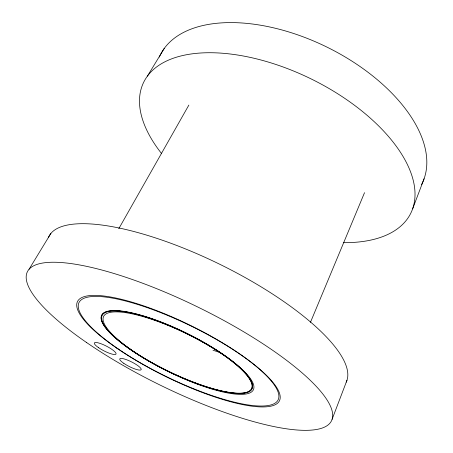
<?xml version="1.0" encoding="UTF-8"?>
<svg xmlns="http://www.w3.org/2000/svg" width="453" height="453" viewBox="0 0 453 453"><rect width="100%" height="100%" fill="white"/><g stroke="black" fill="none" stroke-linecap="round" stroke-linejoin="round"><path stroke-width="0.68" d="M332.089 419.331L346.953 380.333M412.615 208.884L424.099 178.742M310.452 322.343L364.529 192.672M118.805 228.674L188.861 105.09M29.049 269.28L50.883 233.431M147.395 76.138L164.235 48.471M161.602 153.59A148.743 76.67 26.1 0 1 205.232 52.791A148.743 76.67 26.1 0 1 396.443 146.478A148.743 76.67 26.1 0 1 343.402 242.666M159.314 57.072A145.826 80.589 26.1 0 1 325.917 46.597A145.826 80.589 26.1 0 1 421.556 184.552M48.358 237.683A165.549 50.311 26.1 0 1 217.712 263.267A165.549 50.311 26.1 0 1 346.205 382.173M219.682 352.372A81.602 24.451 26.1 0 1 213.006 350.22M130.113 349.093A83.386 21.019 26.1 0 0 252.859 390.645A83.386 21.019 26.1 0 0 152.542 319.591A83.386 21.019 26.1 0 0 130.113 349.093M118.086 348.906A111.608 28.239 26.1 0 0 279.45 400.775A111.608 28.239 26.1 0 0 140.175 305.265A111.608 28.239 26.1 0 0 118.086 348.906M127.151 347.026A83.522 21.087 26.1 0 0 250.962 389.863A83.522 21.087 26.1 0 0 152.259 318.759A83.522 21.087 26.1 0 0 127.151 347.026M116.738 348.063A111.715 28.296 26.1 0 0 278.108 399.886A111.715 28.296 26.1 0 0 138.544 304.173A111.715 28.296 26.1 0 0 116.738 348.063M127.452 347.304A83.471 21.059 26.1 0 0 251.2 390.135A83.471 21.059 26.1 0 0 152.576 319.099A83.471 21.059 26.1 0 0 127.452 347.304M86.427 342.423A169.331 43.335 26.1 0 0 331.42 420.95A169.331 43.335 26.1 0 0 120.447 275.509A169.331 43.335 26.1 0 0 86.427 342.423M98.703 347.751A12.169 2.661 27.1 0 0 116.025 354.053A12.169 2.661 27.1 0 0 100.877 343.691A12.169 2.661 27.1 0 0 98.703 347.751M123.811 363.34A11.942 2.576 26.7 0 0 141.115 369.705A11.942 2.576 26.7 0 0 126.568 359.727A11.942 2.576 26.7 0 0 123.811 363.34M128.341 348.159A83.414 21.031 26.1 0 0 250.985 389.648A83.414 21.031 26.1 0 0 150.464 318.476A83.414 21.031 26.1 0 0 128.341 348.159"/></g></svg>
